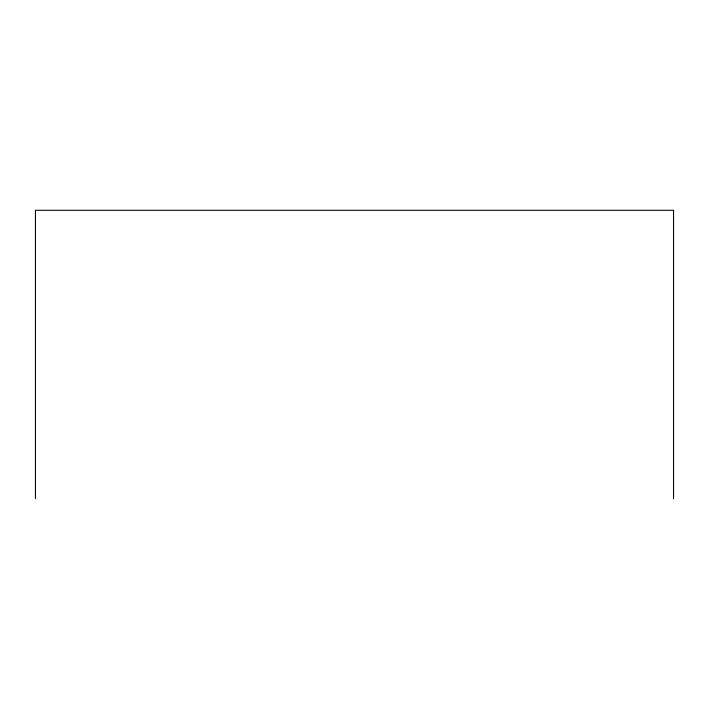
<?xml version="1.0" encoding="UTF-8"?>
<svg xmlns="http://www.w3.org/2000/svg" width="709" height="709" viewBox="0 0 709 709"><rect width="100%" height="100%" fill="white"/><g stroke="black" fill="none" stroke-linecap="round" stroke-linejoin="round"><path stroke-width="1.06" d="M673.55 498.711L673.55 210.289L35.45 210.289L35.45 498.711"/></g></svg>
